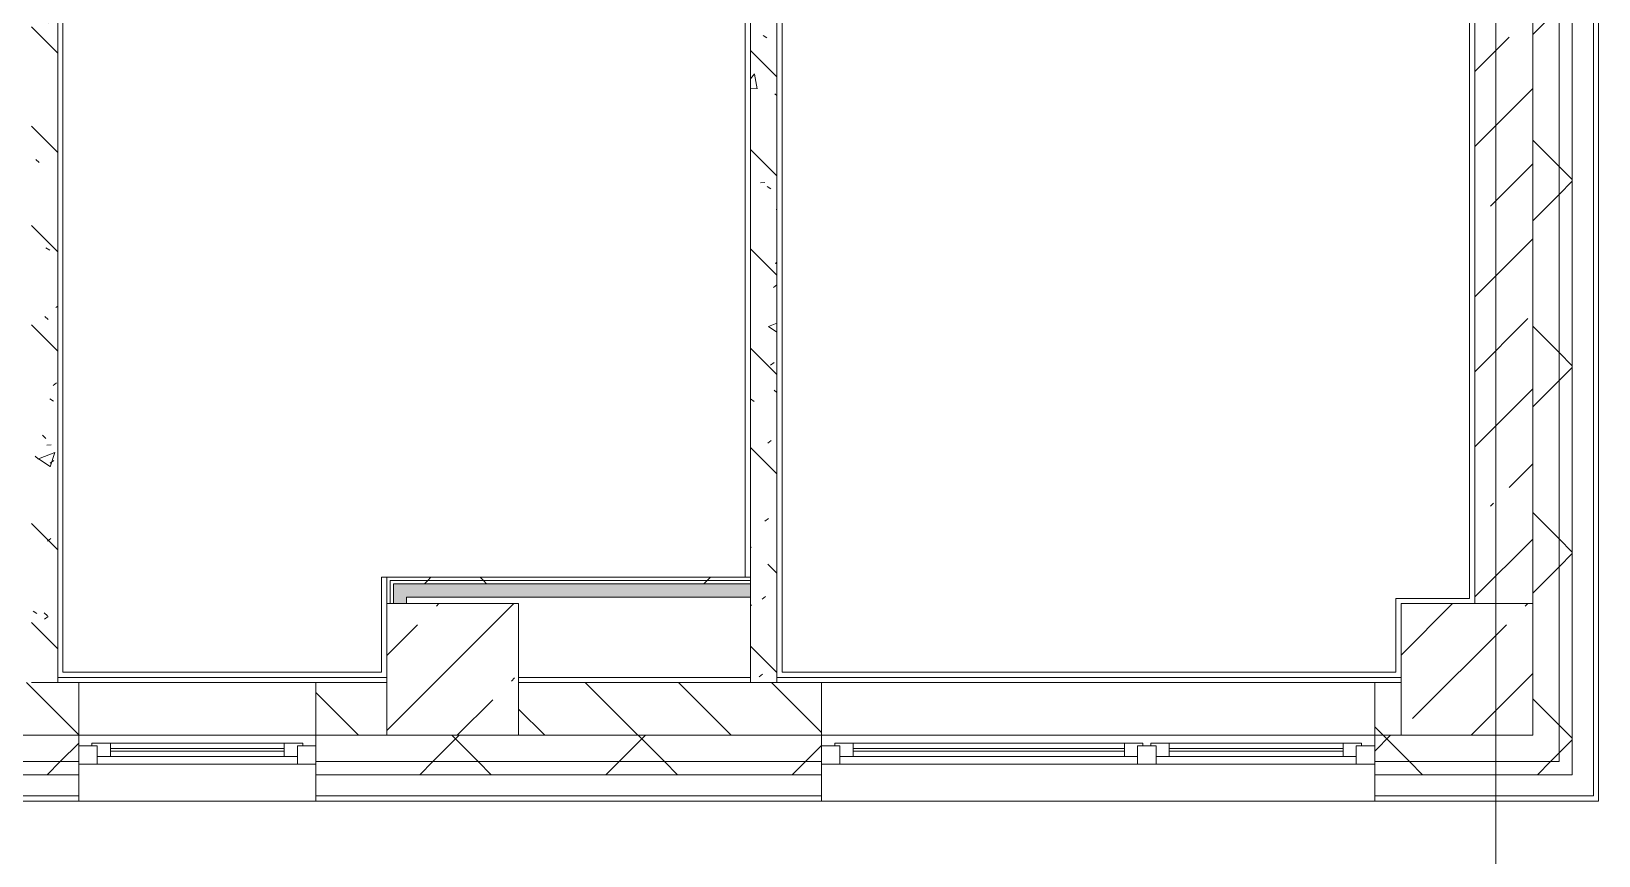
# Model space of a CAD drawing. Header units: millimetres. Extents: x 81368 to 286493, y -8553 to 29000.
# Drawn here: x 238483 to 244433, y 3093 to 6224 of the extents above; entities that cross this region are included whole.
import ezdxf

# ---------------------------------------------------------------- set-up
doc = ezdxf.new("R2010")
doc.units = ezdxf.units.MM
for name, color, linetype, lineweight, true_color in [('A-FLOR-3', 7, 'Continuous', 5, 0xaaaaaa), ('I-WALL-4', 7, 'Continuous', 5, 0xe7e7e7), ('I-WALL-5', 7, 'Continuous', 9, 0xe7e7e7), ('I-WALL-8', 7, 'Continuous', 5, 0x787878)]:
    doc.layers.add(name, color=color, linetype=linetype, lineweight=lineweight, true_color=true_color)
for name, color, linetype, lineweight in [('A-GLAZ-2', 7, 'Continuous', 5), ('A-WALL', 7, 'Continuous', 9), ('A-WALL-6', 7, 'Continuous', 5), ('I-WALL-6', 7, 'Continuous', 5), ('S-COLS-1', 7, 'Continuous', 5), ('Оси', 7, 'Continuous', 9)]:
    doc.layers.add(name, color=color, linetype=linetype, lineweight=lineweight)
pattern_1 = [(45, (159482.9, 0), (-353.5534, 353.5534), []), (135, (159482.9, 0), (-353.5534, -353.5534), [])]
pattern_2 = [(135, (159482.9, 0), (-377.1708, -377.1708), [533.4, -88.9, 17.78, -88.9]), (135, (159482.9, 376.94), (-377.1708, -377.1708), []), (50, (159482.9, 0), (637.6445, -55.7866), [66.675, -733.425]), (355, (159482.9, 0), (-123.3494, 668.699), [53.34, -586.74]), (100.451, (159536, -4.65), (514.299, 612.908), [56.665, -623.315]), (46.184, (159482.9, 177.8), (948.7764, -147.15), [100.012, -1100.137]), (96.636, (159561.9, 165.5), (830.909, 865.997), [84.998, -934.973]), (351.184, (159482.9, 177.8), (830.918, 865.988), [80.01, -880.11]), (21, (159571.8, 133.35), (530.6506, -357.9283), [66.675, -733.425]), (326, (159571.8, 133.35), (216.308, 644.6585), [53.34, -586.74]), (71.451, (159616, 103.5), (746.9596, 286.7243), [56.665, -623.315]), (37.5, (159482.88, 0), (10.81053, 295.9426), [16.764, -562.864, 16.764, -578.866, -588.962]), (37.5, (159482.88, 0), (10.81053, 295.9426), [-1175.258, 16.764, -572.198]), (7.5, (159482.88, 0), (233.8692, 350.6318), [16.764, -322.834, 16.764, -549.529, -224.472]), (7.5, (159482.88, 0), (233.8692, 350.6318), [-905.891, 16.764, -207.708]), (327.5, (159284.63, 0), (474.5678, -20.0513), [16.764, -205.486, 16.764, -676.656, -920.115]), (327.5, (159284.63, 0), (474.5678, -20.0513), [-915.67, 16.764, -903.351]), (317.5, (159195.73, 0), (518.4522, 88.9934), [16.764, -272.161, 16.764, -443.738, -653.415]), (317.5, (159195.73, 0), (518.4522, 88.9934), [-749.427, 16.764, -636.651])]
pattern_3 = [(45, (159482.9, 0), (-530.33, 530.33), []), (135, (159482.9, 0), (-530.33, -530.33), [])]

# ---------------------------------------------------------------- blocks, each defined once
blk = doc.blocks.new('BSC_Колонна _Прямоугольная - 500х500-V42-1_2_3_птичка')
at = {"layer": 'S-COLS-1'}
h = blk.add_hatch(dxfattribs=at)
h.set_pattern_fill('FP_85', color=256, style=0, pattern_type=2)
h.set_pattern_definition([(45, (-80600, -3800), (-285.1231, 285.1231), []), (45, (-80314.88, -3800), (-285.1231, 285.1231), [504.031, -100.806, 16.764, -84.042])])
h.paths.add_polyline_path([(250, -250), (250, 250), (-250, 250), (-250, -250), (140.6, -250)])
for p, q in [((250, 250), (-250, 250)), ((-250, 250), (-250, -250)), ((250, -250), (250, 250)), ((-250, -250), (250, -250))]:
    blk.add_line(p, q, dxfattribs=at)
blk = doc.blocks.new('120_Окно_СКБ_1Ст - 120_Окно_СКБ_1Ст 900х2500_h_-19906150-1_2_3_птичка')
at = {"layer": 'A-GLAZ-2'}
for p, q in [((-450, -75), (-450, -5)), ((-450, -5), (-380, -5)), ((450, -5), (-450, -5)), ((-380, -5), (-380, -75)), ((380, -35), (-380, -35)), ((-380, -35), (-380, -75)), ((-330, -85), (-330, -35)), ((-330, -55), (330, -55)), ((330, -85), (330, -35)), ((380, -75), (380, -5)), ((380, -5), (450, -5)), ((380, -75), (380, -35)), ((450, -5), (450, -75)), ((-380, -75), (-450, -75)), ((-450, -75), (-400, -75)), ((-380, -75), (-400, -75)), ((-400, -75), (-400, -85)), ((-400, -85), (400, -85)), ((400, -85), (-400, -85)), ((330, -65), (-330, -65)), ((450, -75), (380, -75)), ((400, -75), (380, -75)), ((400, -75), (450, -75)), ((400, -85), (400, -75))]:
    blk.add_line(p, q, dxfattribs=at)
blk = doc.blocks.new('120_Окно_СКБ_2Ст - 120_Окно_СКБ_2Ст 2100х2500 _мал створка СЛЕВА_-19967351-1_2_3_птичка')
at = {"layer": 'A-GLAZ-2'}
for p, q in [((-1050, -75), (-1050, -5)), ((-1050, -5), (-980, -5)), ((1050, -5), (-1050, -5)), ((-980, -5), (-980, -75)), ((-220, -35), (-980, -35)), ((-980, -35), (-980, -75)), ((-930, -85), (-930, -35)), ((-930, -55), (-270, -55)), ((-270, -85), (-270, -35)), ((-220, -75), (-220, -5)), ((-220, -5), (-150, -5)), ((-220, -75), (-220, -35)), ((-150, -5), (-150, -75)), ((980, -35), (-150, -35)), ((-150, -35), (-150, -75)), ((-100, -85), (-100, -35)), ((-100, -55), (930, -55)), ((930, -85), (930, -35)), ((980, -75), (980, -5)), ((980, -5), (1050, -5)), ((980, -75), (980, -35)), ((1050, -5), (1050, -75)), ((-980, -75), (-1050, -75)), ((-1050, -75), (-1000, -75)), ((-980, -75), (-1000, -75)), ((-1000, -75), (-1000, -85)), ((-1000, -85), (-200, -85)), ((-200, -85), (-1000, -85)), ((-270, -65), (-930, -65)), ((-150, -75), (-220, -75)), ((-200, -75), (-220, -75)), ((-200, -75), (-170, -75)), ((-200, -85), (-200, -75)), ((-150, -75), (-170, -75)), ((-170, -75), (-170, -85)), ((-170, -85), (1000, -85)), ((1000, -85), (-170, -85)), ((930, -65), (-100, -65)), ((1050, -75), (980, -75)), ((1000, -75), (980, -75)), ((1000, -75), (1050, -75)), ((1000, -85), (1000, -75))]:
    blk.add_line(p, q, dxfattribs=at)
blk = doc.blocks.new('BSC_Колонна _Прямоугольная - 500х500-V160-1_2_3_птичка')
at = {"layer": 'S-COLS-1'}
h = blk.add_hatch(dxfattribs=at)
h.set_pattern_fill('FP_176', color=256, style=0, pattern_type=2)
h.set_pattern_definition([(45, (-84450, -3800), (-285.1231, 285.1231), []), (45, (-84164.88, -3800), (-285.1231, 285.1231), [504.031, -100.806, 16.764, -84.042])])
h.paths.add_polyline_path([(8.5, -250), (250, -250), (250, 250), (-250, 250), (-250, -250)])
for p, q in [((250, 250), (-250, 250)), ((-250, 250), (-250, -250)), ((250, -250), (250, 250)), ((-250, -250), (250, -250))]:
    blk.add_line(p, q, dxfattribs=at)

msp = doc.modelspace()

# ---------------------------------------------------------------- hatches: boundary and pattern name
at = {"layer": 'A-WALL-6'}
h = msp.add_hatch(dxfattribs=at)
h.set_pattern_fill('FP_89', color=256, style=0, pattern_type=2)
h.set_pattern_definition(pattern_1)
h.paths.add_polyline_path([(244182.9, 3550), (244282.9, 3550), (244282.8, 7500), (244190.9, 7500), (244182.9, 7492), (244182.9, 4050)])
h = msp.add_hatch(dxfattribs=at)
h.set_pattern_fill('FP_89', color=256, style=0, pattern_type=2)
h.set_pattern_definition(pattern_1)
h.paths.add_polyline_path([(244292.9, 3450), (244332.9, 3450), (244332.9, 7500), (244282.9, 7500), (244282.9, 3450)])
h = msp.add_hatch(dxfattribs=at)
h.set_pattern_fill('FP_100', color=256, style=0, pattern_type=2)
h.set_pattern_definition([(135, (159482.88, 0), (-176.7767, -176.7767), [])])
h.paths.add_polyline_path([(235576.1, 3550), (236562.9, 3550), (236562.9, 3750), (235462.9, 3750), (235462.9, 3550)])
h.paths.add_polyline_path([(238483.4, 3550), (238663.4, 3550), (238663.4, 3750), (237462.9, 3750), (237462.9, 3550), (238364.5, 3550)])
h.paths.add_polyline_path([(243582.9, 3550), (243682.9, 3550), (243682.9, 3750), (243582.9, 3750), (243582.9, 3554.3)])
h.paths.add_polyline_path([(239563.4, 3550), (239832.9, 3550), (239832.9, 3750), (239563.4, 3750), (239563.4, 3727.7)])
h.paths.add_polyline_path([(241482.9, 3550), (241482.9, 3750), (240332.9, 3750), (240332.9, 3550)])
h = msp.add_hatch(dxfattribs=at)
h.set_pattern_fill('FP_89', color=256, style=0, pattern_type=2)
h.set_pattern_definition(pattern_1)
h.paths.add_polyline_path([(243941.4, 3450), (244282.9, 3450), (244282.9, 3550), (243582.9, 3550), (243582.9, 3450), (243682.9, 3450)])
h.paths.add_polyline_path([(236505.5, 3450), (236562.9, 3455.7), (236562.9, 3550), (235340.9, 3546.3), (235340.9, 3450), (236101.1, 3450)])
h.paths.add_polyline_path([(237462.9, 3450), (238663.4, 3450), (238663.4, 3550), (237462.9, 3550), (237462.9, 3466.9)])
h.paths.add_polyline_path([(240223.5, 3450), (241482.9, 3450), (241482.9, 3550), (239563.4, 3550), (239563.4, 3450)])
h = msp.add_hatch(dxfattribs=at)
h.set_pattern_fill('FP_89', color=256, style=0, pattern_type=2)
h.set_pattern_definition(pattern_1)
h.paths.add_polyline_path([(243582.9, 3400), (244332.9, 3400), (244332.9, 3450), (243582.9, 3450), (243582.9, 3440)])
h.paths.add_polyline_path([(236505.5, 3400), (236562.9, 3400), (236562.9, 3450), (235340.9, 3450), (235340.9, 3400), (235576.1, 3400)])
h.paths.add_polyline_path([(238364.5, 3400), (238663.4, 3400), (238663.4, 3450), (237462.9, 3450), (237462.9, 3400)])
h.paths.add_polyline_path([(239563.4, 3400), (241482.9, 3400), (241482.9, 3450), (239563.4, 3450), (239563.4, 3440)])
at = {"layer": 'I-WALL-4'}
msp.add_hatch(color=256, dxfattribs=at).paths.add_polyline_path([(241212.9, 4075), (241212.9, 4125), (239907.9, 4125), (239907.9, 4075), (240332.9, 4075)])
at = {"layer": 'I-WALL-5'}
msp.add_hatch(color=256, dxfattribs=at).paths.add_polyline_path([(239857.9, 4050), (239907.9, 4050), (239907.9, 4125), (239857.9, 4124.5), (239857.9, 4095.2)])
at = {"layer": 'I-WALL-6'}
h = msp.add_hatch(dxfattribs=at)
h.set_pattern_fill('FP_69', color=256, style=0, pattern_type=2)
h.set_pattern_definition([(45, (159482.88, 0), (-285.1231, 285.1231), []), (45, (159768, 0), (-285.1231, 285.1231), [504.031, -100.806, 16.764, -84.042])])
h.paths.add_polyline_path([(244182.9, 4050), (244182.9, 10900), (243962.9, 10900), (243962.9, 4050)])
h = msp.add_hatch(dxfattribs=at)
h.set_pattern_fill('FP_187', color=256, style=0, pattern_type=2)
h.set_pattern_definition(pattern_3)
h.paths.add_polyline_path([(239907.9, 4137.5), (241212.9, 4137.5), (241212.9, 4150), (239845.4, 4150), (239845.4, 4137.5), (239857.9, 4137.5)])
h = msp.add_hatch(dxfattribs=at)
h.set_pattern_fill('FP_187', color=256, style=0, pattern_type=2)
h.set_pattern_definition(pattern_3)
h.paths.add_polyline_path([(241192.9, 4125), (241212.9, 4125), (241212.9, 4137.5), (239857.9, 4137.5), (239857.9, 4125), (239907.9, 4125)])
at = {"layer": 'I-WALL-8'}
h = msp.add_hatch(dxfattribs=at)
h.set_pattern_fill('FP_98', color=256, style=0, pattern_type=2)
h.set_pattern_definition(pattern_2)
h.paths.add_polyline_path([(238483.4, 3750), (238583.4, 3750), (238583.4, 9100), (238483.4, 9100), (238483.4, 3762.9)])
h = msp.add_hatch(dxfattribs=at)
h.set_pattern_fill('FP_98', color=256, style=0, pattern_type=2)
h.set_pattern_definition(pattern_2)
h.paths.add_polyline_path([(241212.9, 3750), (241312.9, 3750), (241312.9, 9100), (241212.9, 9100), (241212.9, 3770)])

# ---------------------------------------------------------------- linework, layer by layer
at = {"layer": 'A-FLOR-3'}
for p, q in [((243942.9, 4070), (243942.9, 10880)), ((241332.9, 9220), (241332.9, 3790)), ((238603.4, 9080), (238603.4, 3790)), ((241192.9, 4150), (241192.9, 9080)), ((239812.9, 3790), (239812.9, 4150)), ((239812.9, 4150), (239832.9, 4150)), ((243662.9, 3790), (243662.9, 4070)), ((243662.9, 4070), (243942.9, 4070)), ((238603.4, 3790), (239812.9, 3790)), ((241332.9, 3790), (243662.9, 3790))]:
    msp.add_line(p, q, dxfattribs=at)
at = {"layer": 'A-WALL'}
for p, q in [((244282.9, 3450), (244282.9, 7500)), ((244332.9, 3400), (244332.9, 7500)), ((244412.9, 3320), (244412.9, 7500)), ((239845.4, 4050), (239845.4, 4137.5)), ((241212.9, 4137.5), (239845.4, 4137.5)), ((239857.9, 4050), (239857.9, 4125)), ((241212.9, 4125), (239857.9, 4125)), ((238483.4, 3750), (238583.4, 3750)), ((241212.9, 3750), (241312.9, 3750)), ((238663.4, 3550), (237462.9, 3550)), ((239832.9, 3550), (239563.4, 3550)), ((241482.9, 3550), (240332.9, 3550)), ((243682.9, 3550), (243582.9, 3550)), ((237462.9, 3450), (238663.4, 3450)), ((237462.9, 3400), (238663.4, 3400)), ((239563.4, 3450), (241482.9, 3450)), ((239563.4, 3400), (241482.9, 3400)), ((243582.9, 3450), (244282.9, 3450)), ((243582.9, 3400), (244332.9, 3400)), ((237462.9, 3320), (238663.4, 3320)), ((239563.4, 3320), (241482.9, 3320)), ((243582.9, 3320), (244412.9, 3320))]:
    msp.add_line(p, q, dxfattribs=at)
at = {"layer": 'A-WALL-6'}
for p, q in [((244432.9, 3300), (244432.9, 7492)), ((244182.9, 4050), (244182.9, 4050)), ((238583.4, 3750), (239832.9, 3750)), ((238663.4, 3300), (238663.4, 3750)), ((239563.4, 3750), (239563.4, 3300)), ((241212.9, 3750), (240332.9, 3750)), ((241312.9, 3750), (243682.9, 3750)), ((241482.9, 3300), (241482.9, 3750)), ((243582.9, 3750), (243582.9, 3300)), ((235340.9, 3300), (244432.9, 3300))]:
    msp.add_line(p, q, dxfattribs=at)
at = {"layer": 'I-WALL-6'}
for p, q in [((243962.9, 10900), (243962.9, 4050)), ((244182.9, 4050), (244182.9, 10900)), ((241312.9, 3750), (241312.9, 9200)), ((238583.4, 3750), (238583.4, 9100)), ((241212.9, 9100), (241212.9, 3750)), ((239832.9, 4150), (239832.9, 4050)), ((241212.9, 4150), (239832.9, 4150)), ((239907.9, 4050), (239907.9, 4075)), ((239907.9, 4075), (241212.9, 4075)), ((238583.4, 3770), (239832.9, 3770)), ((240332.9, 3770), (241212.9, 3770)), ((241312.9, 3770), (243682.9, 3770)), ((239563.4, 3550), (238663.4, 3550)), ((243582.9, 3550), (241482.9, 3550))]:
    msp.add_line(p, q, dxfattribs=at)
at = {"layer": 'Оси'}
msp.add_line((244042.9, -1906.3), (244042.9, 9979), dxfattribs=at)

# ---------------------------------------------------------------- block references
at = {"layer": 'A-GLAZ-2', "rotation": 180}
for name, p in [('120_Окно_СКБ_1Ст - 120_Окно_СКБ_1Ст 900х2500_h_-19906150-1_2_3_птичка', (239113.4, 3435)), ('120_Окно_СКБ_2Ст - 120_Окно_СКБ_2Ст 2100х2500 _мал створка СЛЕВА_-19967351-1_2_3_птичка', (242532.9, 3435))]:
    msp.add_blockref(name, p, dxfattribs=at)
at = {"layer": 'S-COLS-1'}
for name, p in [('BSC_Колонна _Прямоугольная - 500х500-V42-1_2_3_птичка', (240082.9, 3800)), ('BSC_Колонна _Прямоугольная - 500х500-V160-1_2_3_птичка', (243932.9, 3800))]:
    msp.add_blockref(name, p, dxfattribs=at)

doc.saveas('drawing.dxf')
